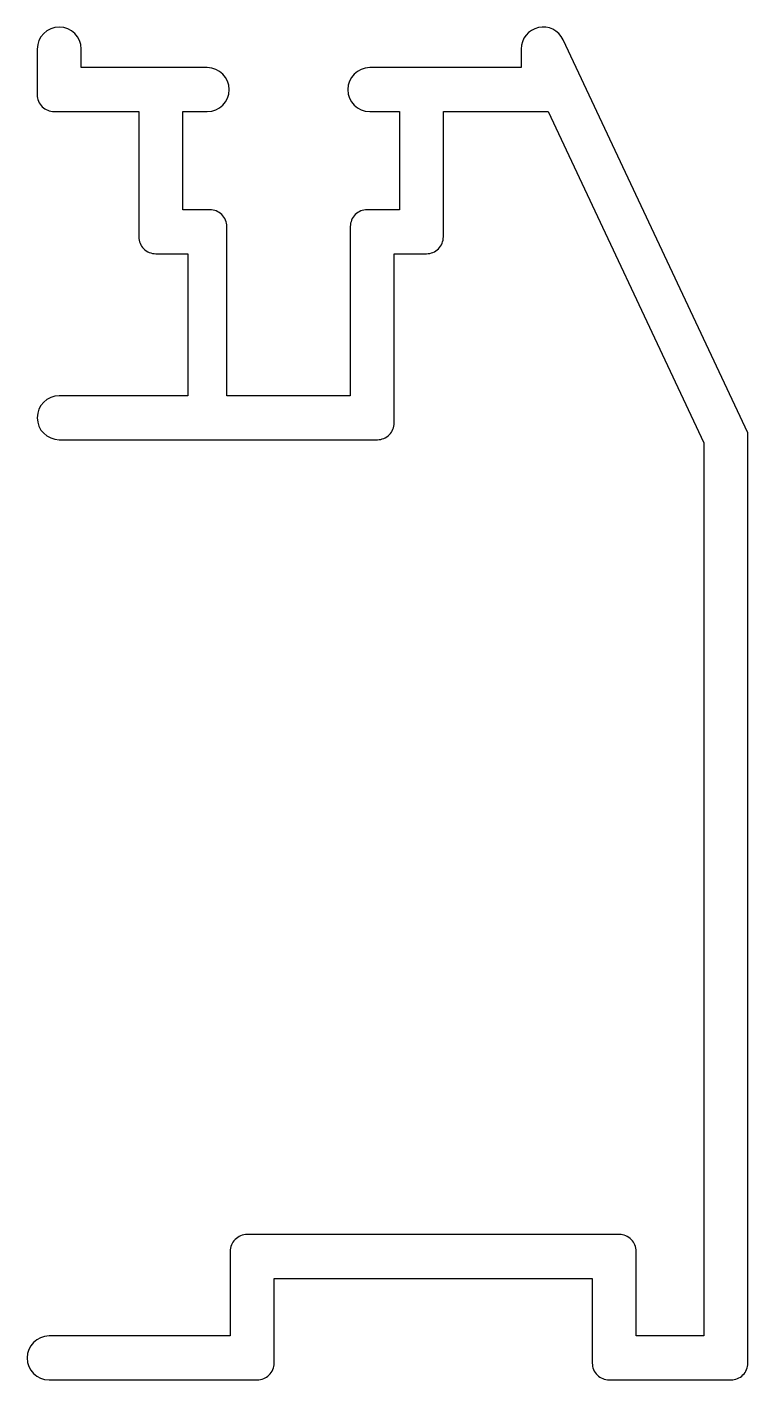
# Model space of a CAD drawing. Extents: x 249.3 to 270.6, y 218.8 to 258.8.
import ezdxf

# ---------------------------------------------------------------- set-up
doc = ezdxf.new("R2010")
doc.units = 0
doc.layers.add('ANA', color=220, linetype='CONTINUOUS')

msp = doc.modelspace()

# ---------------------------------------------------------------- linework, layer by layer
at = {"layer": 'ANA'}
msp.add_lwpolyline([(256.585, 221.82), (265.985, 221.82), (265.985, 219.32, 0.414214), (266.485, 218.82), (270.085, 218.82, 0.414214), (270.585, 219.32), (270.585, 246.82), (265.123, 258.447, 0.801419), (263.885, 258.17), (263.885, 257.62), (259.41, 257.62, 1), (259.41, 256.32), (260.285, 256.32), (260.285, 253.42), (259.335, 253.42, 0.414214), (258.835, 252.92), (258.835, 247.92), (255.185, 247.92), (255.185, 252.92, 0.414214), (254.685, 253.42), (253.885, 253.42), (253.885, 256.32), (254.61, 256.32, 1), (254.61, 257.62), (250.885, 257.62), (250.885, 258.17, 1), (249.585, 258.17), (249.585, 256.82, 0.414214), (250.085, 256.32), (252.585, 256.32), (252.585, 252.62, 0.414214), (253.085, 252.12), (254.035, 252.12), (254.035, 247.92), (250.235, 247.92, 1), (250.235, 246.62), (259.635, 246.62, 0.414214), (260.135, 247.12), (260.135, 252.12), (261.085, 252.12, 0.414214), (261.585, 252.62), (261.585, 256.32), (264.686, 256.32), (269.285, 246.53), (269.285, 220.12), (267.285, 220.12), (267.285, 222.62, 0.414214), (266.785, 223.12), (255.785, 223.12, 0.414214), (255.285, 222.62), (255.285, 220.12), (249.935, 220.12, 1), (249.935, 218.82), (256.085, 218.82, 0.414214), (256.585, 219.32)], format="xyb", close=True, dxfattribs=at)

doc.saveas('drawing.dxf')
